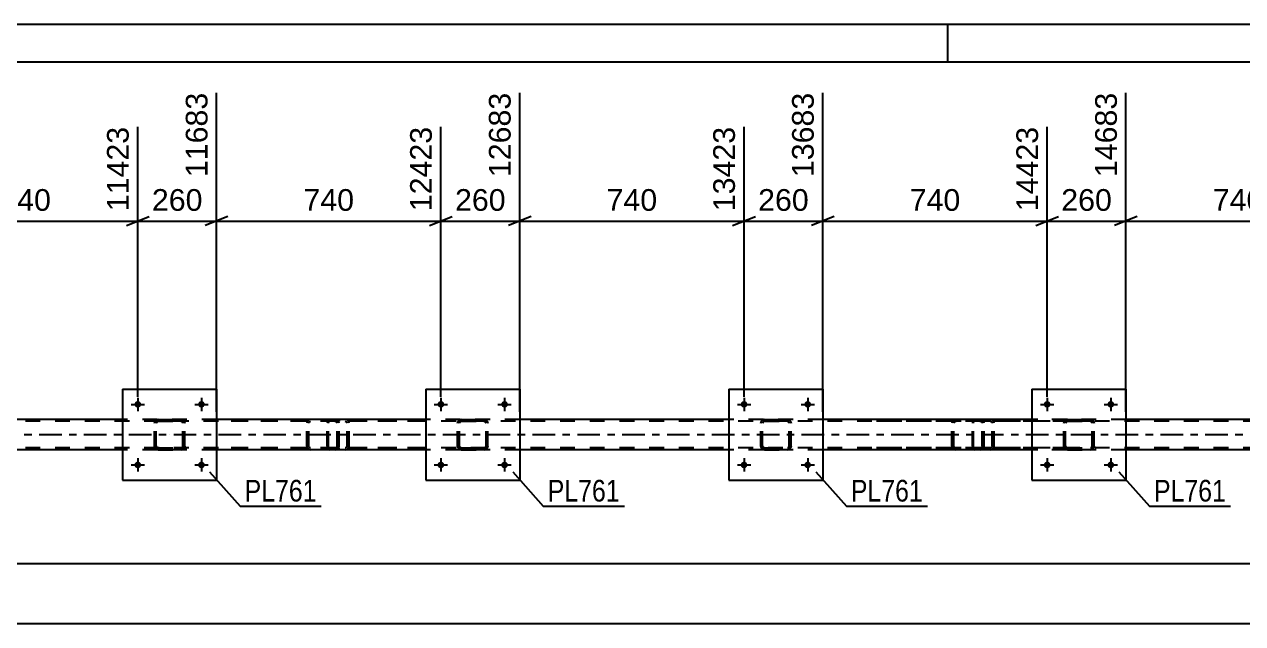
# Model space of a CAD drawing. Header units: millimetres. Extents: x 0 to 841, y 0 to 594.
# Drawn here: x 509.2 to 669.9, y 514.9 to 594 of the extents above; entities that cross this region are included whole.
import ezdxf

# ---------------------------------------------------------------- set-up
doc = ezdxf.new("R2010")
doc.units = ezdxf.units.MM
doc.linetypes.add('DXK_LINE_DOT2', pattern=[3.9198, 1.9599, -1.9599])
doc.linetypes.add('DXK_LINE_DOT3', pattern=[5.9187, 2.979, -0.9799, 0.9799, -0.9799])
doc.styles.add('Arial', font='ARIAL.TTF', dxfattribs={"height": 0.2})
doc.styles.add('Arial Narrow', font='ARIALN.TTF', dxfattribs={"height": 0.2})

# ---------------------------------------------------------------- blocks, each defined once
blk = doc.blocks.new('Unknown-717034435-1133')
at = {"color": 5, "linetype": 'Continuous'}
for p, q in [((841, 594), (0, 594)), ((631, 589), (631, 594)), ((836, 589), (5, 589))]:
    blk.add_line(p, q, dxfattribs=at)
blk = doc.blocks.new('Bolt-717034435-5715 - 5585')
at = {"linetype": 'Continuous'}
for points in [[(604.56, 543.85, -1), (603.68, 543.85, -1)], [(612.96, 543.85, -1), (612.08, 543.85, -1)]]:
    blk.add_hatch(color=1, dxfattribs=at).paths.add_polyline_path(points)
at = {"color": 1, "linetype": 'Continuous'}
for p, q in [((603.24, 543.85), (605, 543.85)), ((604.12, 544.73), (604.12, 542.97)), ((611.64, 543.85), (613.4, 543.85)), ((612.52, 544.73), (612.52, 542.97))]:
    blk.add_line(p, q, dxfattribs=at)
blk = doc.blocks.new('Part-717034435-5625 - 5585')
at = {"color": 7, "linetype": 'DXK_LINE_DOT2'}
for p, q in [((646.61, 541.82), (646.8, 541.85)), ((646.8, 541.85), (646.61, 541.82)), ((646.8, 541.85), (649.84, 541.85)), ((646.8, 541.85), (646.8, 541.85)), ((646.8, 541.85), (649.84, 541.85)), ((649.84, 541.85), (649.84, 541.85)), ((649.84, 541.85), (650.02, 541.82)), ((650.02, 541.82), (649.84, 541.85)), ((646.32, 541.37), (646.35, 541.56)), ((646.35, 541.56), (646.32, 541.37)), ((646.32, 538.33), (646.32, 541.37)), ((646.58, 541.47), (646.56, 541.37)), ((646.56, 541.37), (646.58, 541.46)), ((646.56, 538.33), (646.56, 541.37)), ((646.58, 541.46), (646.63, 541.54)), ((646.63, 541.54), (646.58, 541.47)), ((646.71, 541.6), (646.63, 541.54)), ((646.63, 541.54), (646.71, 541.59)), ((646.71, 541.59), (646.8, 541.61)), ((646.8, 541.61), (646.71, 541.6)), ((646.8, 541.61), (649.84, 541.61)), ((646.8, 541.61), (646.8, 541.61)), ((649.84, 541.61), (646.8, 541.61)), ((649.84, 541.61), (649.84, 541.61)), ((649.84, 541.61), (649.93, 541.59)), ((649.93, 541.6), (649.84, 541.61)), ((650.01, 541.54), (649.93, 541.6)), ((649.93, 541.59), (650.01, 541.54)), ((650.01, 541.54), (650.06, 541.46)), ((650.06, 541.47), (650.01, 541.54)), ((650.08, 541.37), (650.06, 541.47)), ((650.06, 541.46), (650.08, 541.37)), ((650.08, 538.33), (650.08, 541.37)), ((650.28, 541.56), (650.32, 541.37)), ((650.32, 541.37), (650.28, 541.56)), ((650.32, 538.33), (650.32, 541.37)), ((646.35, 538.15), (646.32, 538.33)), ((646.32, 538.33), (646.35, 538.15)), ((646.58, 538.24), (646.56, 538.33)), ((646.56, 538.33), (646.58, 538.24)), ((646.63, 538.16), (646.58, 538.24)), ((646.58, 538.24), (646.63, 538.16)), ((646.8, 537.85), (646.61, 537.89)), ((646.61, 537.89), (646.8, 537.85)), ((646.71, 538.11), (646.63, 538.16)), ((646.63, 538.16), (646.71, 538.11)), ((646.8, 538.09), (646.71, 538.11)), ((646.71, 538.11), (646.8, 538.09)), ((646.8, 538.09), (649.84, 538.09)), ((646.8, 538.09), (646.8, 538.09)), ((646.8, 538.09), (649.84, 538.09)), ((646.8, 537.85), (649.84, 537.85)), ((646.8, 537.85), (646.8, 537.85)), ((646.8, 537.85), (649.84, 537.85)), ((649.93, 538.11), (649.84, 538.09)), ((649.84, 538.09), (649.93, 538.11)), ((649.84, 538.09), (649.84, 538.09)), ((650.02, 537.89), (649.84, 537.85)), ((649.84, 537.85), (650.02, 537.89)), ((649.84, 537.85), (649.84, 537.85)), ((650.01, 538.16), (649.93, 538.11)), ((649.93, 538.11), (650.01, 538.16)), ((650.06, 538.24), (650.01, 538.16)), ((650.01, 538.16), (650.06, 538.24)), ((650.08, 538.33), (650.06, 538.24)), ((650.06, 538.24), (650.08, 538.33)), ((650.32, 538.33), (650.28, 538.15)), ((650.28, 538.15), (650.32, 538.33))]:
    blk.add_line(p, q, dxfattribs=at)
at = {"color": 7, "linetype": 'DXK_LINE_DOT3'}
blk.add_line((648.32, 539.85), (648.32, 539.85), dxfattribs=at)
at = {"color": 7, "linetype": 'DXK_LINE_DOT2'}
for centre, start, end in [((646.8, 541.37), 112.5, 157.5), ((646.8, 541.37), 112.5, 157.5), ((649.84, 541.37), 22.5, 67.5), ((649.84, 541.37), 22.5, 67.5), ((646.8, 538.33), 202.5, 247.5), ((646.8, 538.33), 202.5, 247.5), ((649.84, 538.33), 292.5, 337.5), ((649.84, 538.33), 292.5, 337.5)]:
    blk.add_arc(centre, 0.48, start, end, dxfattribs=at)
blk = doc.blocks.new('Part-717034435-5609 - 5585')
at = {"color": 2, "linetype": 'Continuous'}
for p, q in [((522.12, 541.85), (494.52, 541.85)), ((562.12, 541.85), (534.52, 541.85)), ((602.12, 541.85), (574.52, 541.85)), ((642.12, 541.85), (614.52, 541.85)), ((682.12, 541.85), (654.52, 541.85)), ((522.12, 537.85), (494.52, 537.85)), ((562.12, 537.85), (534.52, 537.85)), ((602.12, 537.85), (574.52, 537.85)), ((642.12, 537.85), (614.52, 537.85)), ((682.12, 537.85), (654.52, 537.85))]:
    blk.add_line(p, q, dxfattribs=at)
at = {"color": 7, "linetype": 'DXK_LINE_DOT2'}
for p, q in [((534.52, 541.85), (522.12, 541.85)), ((574.52, 541.85), (562.12, 541.85)), ((614.52, 541.85), (602.12, 541.85)), ((654.52, 541.85), (642.12, 541.85)), ((742.52, 541.61), (67.2, 541.61)), ((742.52, 538.09), (67.2, 538.09)), ((534.52, 537.85), (522.12, 537.85)), ((574.52, 537.85), (562.12, 537.85)), ((614.52, 537.85), (602.12, 537.85)), ((654.52, 537.85), (642.12, 537.85))]:
    blk.add_line(p, q, dxfattribs=at)
at = {"color": 7, "linetype": 'DXK_LINE_DOT3'}
blk.add_line((67.2, 539.85), (742.52, 539.85), dxfattribs=at)
blk = doc.blocks.new('Part-717034435-5690 - 5585')
at = {"color": 2, "linetype": 'Continuous'}
for p, q in [((522.12, 545.85), (522.12, 533.85)), ((522.12, 545.85), (534.52, 545.85)), ((534.52, 545.85), (534.52, 533.85)), ((522.12, 533.85), (534.52, 533.85))]:
    blk.add_line(p, q, dxfattribs=at)
blk = doc.blocks.new('Part-717034435-5640 - 5585')
at = {"color": 2, "linetype": 'Continuous'}
for p, q in [((602.12, 545.85), (602.12, 533.85)), ((602.12, 545.85), (614.52, 545.85)), ((614.52, 545.85), (614.52, 533.85)), ((602.12, 533.85), (614.52, 533.85))]:
    blk.add_line(p, q, dxfattribs=at)
blk = doc.blocks.new('Part-717034435-5643 - 5585')
at = {"color": 7, "linetype": 'DXK_LINE_DOT2'}
for p, q in [((606.61, 541.82), (606.8, 541.85)), ((606.8, 541.85), (606.61, 541.82)), ((606.8, 541.85), (609.84, 541.85)), ((606.8, 541.85), (606.8, 541.85)), ((606.8, 541.85), (609.84, 541.85)), ((609.84, 541.85), (609.84, 541.85)), ((609.84, 541.85), (610.02, 541.82)), ((610.02, 541.82), (609.84, 541.85)), ((606.32, 541.37), (606.36, 541.56)), ((606.36, 541.56), (606.32, 541.37)), ((606.32, 538.33), (606.32, 541.37)), ((606.58, 541.47), (606.56, 541.37)), ((606.56, 541.37), (606.58, 541.46)), ((606.56, 538.33), (606.56, 541.37)), ((606.58, 541.46), (606.63, 541.54)), ((606.63, 541.54), (606.58, 541.47)), ((606.71, 541.6), (606.63, 541.54)), ((606.63, 541.54), (606.71, 541.59)), ((606.71, 541.59), (606.8, 541.61)), ((606.8, 541.61), (606.71, 541.6)), ((606.8, 541.61), (609.84, 541.61)), ((606.8, 541.61), (606.8, 541.61)), ((609.84, 541.61), (606.8, 541.61)), ((609.84, 541.61), (609.84, 541.61)), ((609.84, 541.61), (609.93, 541.59)), ((609.93, 541.6), (609.84, 541.61)), ((610.01, 541.54), (609.93, 541.6)), ((609.93, 541.59), (610.01, 541.54)), ((610.01, 541.54), (610.06, 541.46)), ((610.06, 541.47), (610.01, 541.54)), ((610.08, 541.37), (610.06, 541.47)), ((610.06, 541.46), (610.08, 541.37)), ((610.08, 538.33), (610.08, 541.37)), ((610.28, 541.56), (610.32, 541.37)), ((610.32, 541.37), (610.28, 541.56)), ((610.32, 538.33), (610.32, 541.37)), ((606.36, 538.15), (606.32, 538.33)), ((606.32, 538.33), (606.36, 538.15)), ((606.58, 538.24), (606.56, 538.33)), ((606.56, 538.33), (606.58, 538.24)), ((606.63, 538.16), (606.58, 538.24)), ((606.58, 538.24), (606.63, 538.16)), ((606.8, 537.85), (606.61, 537.89)), ((606.61, 537.89), (606.8, 537.85)), ((606.71, 538.11), (606.63, 538.16)), ((606.63, 538.16), (606.71, 538.11)), ((606.8, 538.09), (606.71, 538.11)), ((606.71, 538.11), (606.8, 538.09)), ((606.8, 538.09), (609.84, 538.09)), ((606.8, 538.09), (606.8, 538.09)), ((606.8, 538.09), (609.84, 538.09)), ((606.8, 537.85), (609.84, 537.85)), ((606.8, 537.85), (606.8, 537.85)), ((606.8, 537.85), (609.84, 537.85)), ((609.93, 538.11), (609.84, 538.09)), ((609.84, 538.09), (609.93, 538.11)), ((609.84, 538.09), (609.84, 538.09)), ((610.02, 537.89), (609.84, 537.85)), ((609.84, 537.85), (610.02, 537.89)), ((609.84, 537.85), (609.84, 537.85)), ((610.01, 538.16), (609.93, 538.11)), ((609.93, 538.11), (610.01, 538.16)), ((610.06, 538.24), (610.01, 538.16)), ((610.01, 538.16), (610.06, 538.24)), ((610.08, 538.33), (610.06, 538.24)), ((610.06, 538.24), (610.08, 538.33)), ((610.32, 538.33), (610.28, 538.15)), ((610.28, 538.15), (610.32, 538.33))]:
    blk.add_line(p, q, dxfattribs=at)
at = {"color": 7, "linetype": 'DXK_LINE_DOT3'}
blk.add_line((608.32, 539.85), (608.32, 539.85), dxfattribs=at)
at = {"color": 7, "linetype": 'DXK_LINE_DOT2'}
for centre, start, end in [((606.8, 541.37), 112.5, 157.5), ((606.8, 541.37), 112.5, 157.5), ((609.84, 541.37), 22.5, 67.5), ((609.84, 541.37), 22.5, 67.5), ((606.8, 538.33), 202.5, 247.5), ((606.8, 538.33), 202.5, 247.5), ((609.84, 538.33), 292.5, 337.5), ((609.84, 538.33), 292.5, 337.5)]:
    blk.add_arc(centre, 0.48, start, end, dxfattribs=at)
blk = doc.blocks.new('Bolt-717034435-5714 - 5585')
at = {"linetype": 'Continuous'}
for points in [[(604.56, 535.85, -1), (603.68, 535.85, -1)], [(612.96, 535.85, -1), (612.08, 535.85, -1)]]:
    blk.add_hatch(color=1, dxfattribs=at).paths.add_polyline_path(points)
at = {"color": 1, "linetype": 'Continuous'}
for p, q in [((603.24, 535.85), (605, 535.85)), ((604.12, 536.73), (604.12, 534.97)), ((611.64, 535.85), (613.4, 535.85)), ((612.52, 536.73), (612.52, 534.97))]:
    blk.add_line(p, q, dxfattribs=at)
blk = doc.blocks.new('Bolt-717034435-5658 - 5585')
at = {"linetype": 'Continuous'}
for points in [[(564.56, 535.85, -1), (563.68, 535.85, -1)], [(572.96, 535.85, -1), (572.08, 535.85, -1)]]:
    blk.add_hatch(color=1, dxfattribs=at).paths.add_polyline_path(points)
at = {"color": 1, "linetype": 'Continuous'}
for p, q in [((563.24, 535.85), (565, 535.85)), ((564.12, 536.73), (564.12, 534.97)), ((571.64, 535.85), (573.4, 535.85)), ((572.52, 536.73), (572.52, 534.97))]:
    blk.add_line(p, q, dxfattribs=at)
blk = doc.blocks.new('Bolt-717034435-5659 - 5585')
at = {"linetype": 'Continuous'}
for points in [[(564.56, 543.85, -1), (563.68, 543.85, -1)], [(572.96, 543.85, -1), (572.08, 543.85, -1)]]:
    blk.add_hatch(color=1, dxfattribs=at).paths.add_polyline_path(points)
at = {"color": 1, "linetype": 'Continuous'}
for p, q in [((563.24, 543.85), (565, 543.85)), ((564.12, 544.73), (564.12, 542.97)), ((571.64, 543.85), (573.4, 543.85)), ((572.52, 544.73), (572.52, 542.97))]:
    blk.add_line(p, q, dxfattribs=at)
blk = doc.blocks.new('Bolt-717034435-5660 - 5585')
at = {"linetype": 'Continuous'}
for points in [[(644.56, 535.85, -1), (643.68, 535.85, -1)], [(652.96, 535.85, -1), (652.08, 535.85, -1)]]:
    blk.add_hatch(color=1, dxfattribs=at).paths.add_polyline_path(points)
at = {"color": 1, "linetype": 'Continuous'}
for p, q in [((643.24, 535.85), (645, 535.85)), ((644.12, 536.73), (644.12, 534.97)), ((651.64, 535.85), (653.4, 535.85)), ((652.52, 536.73), (652.52, 534.97))]:
    blk.add_line(p, q, dxfattribs=at)
blk = doc.blocks.new('Bolt-717034435-5661 - 5585')
at = {"linetype": 'Continuous'}
for points in [[(644.56, 543.85, -1), (643.68, 543.85, -1)], [(652.96, 543.85, -1), (652.08, 543.85, -1)]]:
    blk.add_hatch(color=1, dxfattribs=at).paths.add_polyline_path(points)
at = {"color": 1, "linetype": 'Continuous'}
for p, q in [((643.24, 543.85), (645, 543.85)), ((644.12, 544.73), (644.12, 542.97)), ((651.64, 543.85), (653.4, 543.85)), ((652.52, 544.73), (652.52, 542.97))]:
    blk.add_line(p, q, dxfattribs=at)
blk = doc.blocks.new('Part-717034435-5726 - 5585')
at = {"color": 2, "linetype": 'Continuous'}
for p, q in [((642.12, 545.85), (642.12, 533.85)), ((642.12, 545.85), (654.52, 545.85)), ((654.52, 545.85), (654.52, 533.85)), ((642.12, 533.85), (654.52, 533.85))]:
    blk.add_line(p, q, dxfattribs=at)
blk = doc.blocks.new('Part-717034435-5787 - 5585')
at = {"color": 7, "linetype": 'DXK_LINE_DOT2'}
for p, q in [((566.62, 541.82), (566.8, 541.85)), ((566.8, 541.85), (566.62, 541.82)), ((566.8, 541.85), (569.84, 541.85)), ((566.8, 541.85), (566.8, 541.85)), ((566.8, 541.85), (569.84, 541.85)), ((569.84, 541.85), (569.84, 541.85)), ((569.84, 541.85), (570.02, 541.82)), ((570.02, 541.82), (569.84, 541.85)), ((566.32, 541.37), (566.36, 541.56)), ((566.36, 541.56), (566.32, 541.37)), ((566.32, 538.33), (566.32, 541.37)), ((566.58, 541.47), (566.56, 541.37)), ((566.56, 541.37), (566.58, 541.46)), ((566.56, 538.33), (566.56, 541.37)), ((566.58, 541.46), (566.63, 541.54)), ((566.63, 541.54), (566.58, 541.47)), ((566.71, 541.6), (566.63, 541.54)), ((566.63, 541.54), (566.71, 541.59)), ((566.71, 541.59), (566.8, 541.61)), ((566.8, 541.61), (566.71, 541.6)), ((566.8, 541.61), (569.84, 541.61)), ((566.8, 541.61), (566.8, 541.61)), ((569.84, 541.61), (566.8, 541.61)), ((569.84, 541.61), (569.84, 541.61)), ((569.84, 541.61), (569.93, 541.59)), ((569.93, 541.6), (569.84, 541.61)), ((570.01, 541.54), (569.93, 541.6)), ((569.93, 541.59), (570.01, 541.54)), ((570.01, 541.54), (570.06, 541.46)), ((570.06, 541.47), (570.01, 541.54)), ((570.08, 541.37), (570.06, 541.47)), ((570.06, 541.46), (570.08, 541.37)), ((570.08, 538.33), (570.08, 541.37)), ((570.28, 541.56), (570.32, 541.37)), ((570.32, 541.37), (570.28, 541.56)), ((570.32, 538.33), (570.32, 541.37)), ((566.36, 538.15), (566.32, 538.33)), ((566.32, 538.33), (566.36, 538.15)), ((566.58, 538.24), (566.56, 538.33)), ((566.56, 538.33), (566.58, 538.24)), ((566.63, 538.16), (566.58, 538.24)), ((566.58, 538.24), (566.63, 538.16)), ((566.8, 537.85), (566.62, 537.89)), ((566.62, 537.89), (566.8, 537.85)), ((566.71, 538.11), (566.63, 538.16)), ((566.63, 538.16), (566.71, 538.11)), ((566.8, 538.09), (566.71, 538.11)), ((566.71, 538.11), (566.8, 538.09)), ((566.8, 538.09), (569.84, 538.09)), ((566.8, 538.09), (566.8, 538.09)), ((566.8, 538.09), (569.84, 538.09)), ((566.8, 537.85), (569.84, 537.85)), ((566.8, 537.85), (566.8, 537.85)), ((566.8, 537.85), (569.84, 537.85)), ((569.93, 538.11), (569.84, 538.09)), ((569.84, 538.09), (569.93, 538.11)), ((569.84, 538.09), (569.84, 538.09)), ((570.02, 537.89), (569.84, 537.85)), ((569.84, 537.85), (570.02, 537.89)), ((569.84, 537.85), (569.84, 537.85)), ((570.01, 538.16), (569.93, 538.11)), ((569.93, 538.11), (570.01, 538.16)), ((570.06, 538.24), (570.01, 538.16)), ((570.01, 538.16), (570.06, 538.24)), ((570.08, 538.33), (570.06, 538.24)), ((570.06, 538.24), (570.08, 538.33)), ((570.32, 538.33), (570.28, 538.15)), ((570.28, 538.15), (570.32, 538.33))]:
    blk.add_line(p, q, dxfattribs=at)
at = {"color": 7, "linetype": 'DXK_LINE_DOT3'}
blk.add_line((568.32, 539.85), (568.32, 539.85), dxfattribs=at)
at = {"color": 7, "linetype": 'DXK_LINE_DOT2'}
for centre, start, end in [((566.8, 541.37), 112.5, 157.5), ((566.8, 541.37), 112.5, 157.5), ((569.84, 541.37), 22.5, 67.5), ((569.84, 541.37), 22.5, 67.5), ((566.8, 538.33), 202.5, 247.5), ((566.8, 538.33), 202.5, 247.5), ((569.84, 538.33), 292.5, 337.5), ((569.84, 538.33), 292.5, 337.5)]:
    blk.add_arc(centre, 0.48, start, end, dxfattribs=at)
blk = doc.blocks.new('Part-717034435-5792 - 5585')
at = {"color": 2, "linetype": 'Continuous'}
for p, q in [((562.12, 545.85), (562.12, 533.85)), ((562.12, 545.85), (574.52, 545.85)), ((574.52, 545.85), (574.52, 533.85)), ((562.12, 533.85), (574.52, 533.85))]:
    blk.add_line(p, q, dxfattribs=at)
blk = doc.blocks.new('Part-717034435-5795 - 5585')
at = {"color": 7, "linetype": 'DXK_LINE_DOT2'}
for p, q in [((526.62, 541.82), (526.8, 541.85)), ((526.8, 541.85), (526.62, 541.82)), ((526.8, 541.85), (529.84, 541.85)), ((526.8, 541.85), (526.8, 541.85)), ((526.8, 541.85), (529.84, 541.85)), ((529.84, 541.85), (529.84, 541.85)), ((529.84, 541.85), (530.02, 541.82)), ((530.02, 541.82), (529.84, 541.85)), ((526.32, 541.37), (526.36, 541.56)), ((526.36, 541.56), (526.32, 541.37)), ((526.32, 538.33), (526.32, 541.37)), ((526.58, 541.47), (526.56, 541.37)), ((526.56, 541.37), (526.58, 541.46)), ((526.56, 538.33), (526.56, 541.37)), ((526.58, 541.46), (526.63, 541.54)), ((526.63, 541.54), (526.58, 541.47)), ((526.71, 541.6), (526.63, 541.54)), ((526.63, 541.54), (526.71, 541.59)), ((526.71, 541.59), (526.8, 541.61)), ((526.8, 541.61), (526.71, 541.6)), ((526.8, 541.61), (529.84, 541.61)), ((526.8, 541.61), (526.8, 541.61)), ((529.84, 541.61), (526.8, 541.61)), ((529.84, 541.61), (529.84, 541.61)), ((529.84, 541.61), (529.93, 541.59)), ((529.93, 541.6), (529.84, 541.61)), ((530.01, 541.54), (529.93, 541.6)), ((529.93, 541.59), (530.01, 541.54)), ((530.01, 541.54), (530.06, 541.46)), ((530.06, 541.47), (530.01, 541.54)), ((530.08, 541.37), (530.06, 541.47)), ((530.06, 541.46), (530.08, 541.37)), ((530.08, 538.33), (530.08, 541.37)), ((530.28, 541.56), (530.32, 541.37)), ((530.32, 541.37), (530.28, 541.56)), ((530.32, 538.33), (530.32, 541.37)), ((526.36, 538.15), (526.32, 538.33)), ((526.32, 538.33), (526.36, 538.15)), ((526.58, 538.24), (526.56, 538.33)), ((526.56, 538.33), (526.58, 538.24)), ((526.63, 538.16), (526.58, 538.24)), ((526.58, 538.24), (526.63, 538.16)), ((526.8, 537.85), (526.62, 537.89)), ((526.62, 537.89), (526.8, 537.85)), ((526.71, 538.11), (526.63, 538.16)), ((526.63, 538.16), (526.71, 538.11)), ((526.8, 538.09), (526.71, 538.11)), ((526.71, 538.11), (526.8, 538.09)), ((526.8, 538.09), (529.84, 538.09)), ((526.8, 538.09), (526.8, 538.09)), ((526.8, 538.09), (529.84, 538.09)), ((526.8, 537.85), (529.84, 537.85)), ((526.8, 537.85), (526.8, 537.85)), ((526.8, 537.85), (529.84, 537.85)), ((529.93, 538.11), (529.84, 538.09)), ((529.84, 538.09), (529.93, 538.11)), ((529.84, 538.09), (529.84, 538.09)), ((530.02, 537.89), (529.84, 537.85)), ((529.84, 537.85), (530.02, 537.89)), ((529.84, 537.85), (529.84, 537.85)), ((530.01, 538.16), (529.93, 538.11)), ((529.93, 538.11), (530.01, 538.16)), ((530.06, 538.24), (530.01, 538.16)), ((530.01, 538.16), (530.06, 538.24)), ((530.08, 538.33), (530.06, 538.24)), ((530.06, 538.24), (530.08, 538.33)), ((530.32, 538.33), (530.28, 538.15)), ((530.28, 538.15), (530.32, 538.33))]:
    blk.add_line(p, q, dxfattribs=at)
at = {"color": 7, "linetype": 'DXK_LINE_DOT3'}
blk.add_line((528.32, 539.85), (528.32, 539.85), dxfattribs=at)
at = {"color": 7, "linetype": 'DXK_LINE_DOT2'}
for centre, start, end in [((526.8, 541.37), 112.5, 157.5), ((526.8, 541.37), 112.5, 157.5), ((529.84, 541.37), 22.5, 67.5), ((529.84, 541.37), 22.5, 67.5), ((526.8, 538.33), 202.5, 247.5), ((526.8, 538.33), 202.5, 247.5), ((529.84, 538.33), 292.5, 337.5), ((529.84, 538.33), 292.5, 337.5)]:
    blk.add_arc(centre, 0.48, start, end, dxfattribs=at)
blk = doc.blocks.new('Part-717034435-5827 - 5585')
at = {"color": 7, "linetype": 'DXK_LINE_DOT2'}
for p, q in [((549.3, 541.82), (549.21, 541.71)), ((549.4, 541.85), (549.3, 541.82)), ((561.68, 541.85), (549.4, 541.85)), ((550.68, 541.85), (550.68, 541.61)), ((551.69, 541.82), (551.49, 541.85)), ((549.15, 541.56), (549.13, 541.37)), ((549.13, 538.33), (549.13, 541.37)), ((549.21, 541.71), (549.15, 541.56)), ((549.27, 541.37), (549.28, 541.47)), ((549.27, 538.33), (549.27, 541.37)), ((549.28, 541.47), (549.31, 541.54)), ((549.31, 541.54), (549.35, 541.6)), ((549.35, 541.6), (549.4, 541.61)), ((561.68, 541.61), (549.4, 541.61)), ((551.49, 541.61), (551.59, 541.6)), ((551.59, 541.6), (551.67, 541.54)), ((551.67, 541.54), (551.72, 541.47)), ((551.72, 541.47), (551.74, 541.37)), ((551.74, 538.33), (551.74, 541.37)), ((551.96, 541.54), (551.96, 541.56)), ((552, 541.37), (551.96, 541.54)), ((552, 538.33), (552, 541.37)), ((549.13, 538.33), (549.15, 538.15)), ((549.15, 538.15), (549.21, 537.99)), ((549.21, 537.99), (549.3, 537.89)), ((549.28, 538.24), (549.27, 538.33)), ((549.31, 538.16), (549.28, 538.24)), ((549.3, 537.89), (549.4, 537.85)), ((549.35, 538.11), (549.31, 538.16)), ((549.4, 538.09), (549.35, 538.11)), ((561.68, 538.09), (549.4, 538.09)), ((561.68, 537.85), (549.4, 537.85)), ((550.68, 537.85), (550.68, 538.09)), ((551.59, 538.11), (551.49, 538.09)), ((551.49, 537.85), (551.69, 537.89)), ((551.67, 538.16), (551.59, 538.11)), ((551.72, 538.24), (551.67, 538.16)), ((551.74, 538.33), (551.72, 538.24)), ((551.96, 538.15), (552, 538.33))]:
    blk.add_line(p, q, dxfattribs=at)
for centre, start, end in [((551.51, 541.36), 23.8494, 68.8059), ((551.51, 538.35), 291.1941, 336.1506)]:
    blk.add_arc(centre, 0.492, start, end, dxfattribs=at)
blk = doc.blocks.new('Part-717034435-5831 - 5585')
at = {"color": 7, "linetype": 'DXK_LINE_DOT2'}
for p, q in [((550.17, 541.85), (535.03, 541.85)), ((546.93, 541.85), (546.74, 541.82)), ((550.36, 541.82), (550.17, 541.85)), ((550.17, 541.61), (535.03, 541.61)), ((546.46, 541.54), (546.42, 541.37)), ((546.42, 538.33), (546.42, 541.37)), ((546.46, 541.56), (546.46, 541.54)), ((546.68, 541.37), (546.7, 541.47)), ((546.68, 538.33), (546.68, 541.37)), ((546.7, 541.47), (546.75, 541.54)), ((546.75, 541.54), (546.83, 541.6)), ((546.83, 541.6), (546.93, 541.61)), ((550.17, 541.61), (550.26, 541.6)), ((550.26, 541.6), (550.35, 541.54)), ((550.35, 541.54), (550.4, 541.47)), ((550.4, 541.47), (550.42, 541.37)), ((550.42, 538.33), (550.42, 541.37)), ((550.64, 541.54), (550.64, 541.56)), ((550.68, 541.37), (550.64, 541.54)), ((550.68, 538.33), (550.68, 541.37)), ((550.17, 538.09), (535.03, 538.09)), ((550.17, 537.85), (535.03, 537.85)), ((546.42, 538.33), (546.46, 538.15)), ((546.7, 538.24), (546.68, 538.33)), ((546.75, 538.16), (546.7, 538.24)), ((546.74, 537.89), (546.93, 537.85)), ((546.83, 538.11), (546.75, 538.16)), ((546.93, 538.09), (546.83, 538.11)), ((550.26, 538.11), (550.17, 538.09)), ((550.17, 537.85), (550.36, 537.89)), ((550.35, 538.16), (550.26, 538.11)), ((550.4, 538.24), (550.35, 538.16)), ((550.42, 538.33), (550.4, 538.24)), ((550.64, 538.15), (550.68, 538.33))]:
    blk.add_line(p, q, dxfattribs=at)
for centre, start, end in [((546.91, 541.35), 110.7583, 155.68), ((550.19, 541.35), 24.32, 69.2417), ((546.91, 538.35), 204.32, 249.2417), ((550.19, 538.35), 290.7583, 335.68)]:
    blk.add_arc(centre, 0.496, start, end, dxfattribs=at)
blk = doc.blocks.new('Part-717034435-5832 - 5585')
at = {"color": 7, "linetype": 'DXK_LINE_DOT2'}
for p, q in [((635.3, 541.85), (620.17, 541.85)), ((632.07, 541.85), (631.87, 541.82)), ((635.5, 541.82), (635.3, 541.85)), ((635.3, 541.61), (620.17, 541.61)), ((631.59, 541.54), (631.55, 541.37)), ((631.55, 538.33), (631.55, 541.37)), ((631.59, 541.56), (631.59, 541.54)), ((631.81, 541.37), (631.83, 541.47)), ((631.81, 538.33), (631.81, 541.37)), ((631.83, 541.47), (631.89, 541.54)), ((631.89, 541.54), (631.97, 541.6)), ((631.97, 541.6), (632.07, 541.61)), ((635.3, 541.61), (635.4, 541.6)), ((635.4, 541.6), (635.48, 541.54)), ((635.48, 541.54), (635.54, 541.47)), ((635.54, 541.47), (635.56, 541.37)), ((635.56, 538.33), (635.56, 541.37)), ((635.78, 541.54), (635.77, 541.56)), ((635.81, 541.37), (635.78, 541.54)), ((635.81, 538.33), (635.81, 541.37)), ((635.3, 538.09), (620.17, 538.09)), ((635.3, 537.85), (620.17, 537.85)), ((631.55, 538.33), (631.59, 538.15)), ((631.83, 538.24), (631.81, 538.33)), ((631.89, 538.16), (631.83, 538.24)), ((631.87, 537.89), (632.07, 537.85)), ((631.97, 538.11), (631.89, 538.16)), ((632.07, 538.09), (631.97, 538.11)), ((635.4, 538.11), (635.3, 538.09)), ((635.3, 537.85), (635.5, 537.89)), ((635.48, 538.16), (635.4, 538.11)), ((635.54, 538.24), (635.48, 538.16)), ((635.56, 538.33), (635.54, 538.24)), ((635.77, 538.15), (635.81, 538.33))]:
    blk.add_line(p, q, dxfattribs=at)
for centre, start, end in [((632.05, 541.35), 110.7583, 155.68), ((635.32, 541.35), 24.32, 69.2417), ((632.05, 538.35), 204.32, 249.2417), ((635.32, 538.35), 290.7583, 335.68)]:
    blk.add_arc(centre, 0.496, start, end, dxfattribs=at)
blk = doc.blocks.new('Part-717034435-5834 - 5585')
at = {"color": 7, "linetype": 'DXK_LINE_DOT2'}
for p, q in [((634.43, 541.82), (634.34, 541.71)), ((634.54, 541.85), (634.43, 541.82)), ((646.82, 541.85), (634.54, 541.85)), ((635.81, 541.85), (635.81, 541.61)), ((636.82, 541.82), (636.63, 541.85)), ((634.29, 541.56), (634.26, 541.37)), ((634.26, 538.33), (634.26, 541.37)), ((634.34, 541.71), (634.29, 541.56)), ((634.4, 541.37), (634.41, 541.47)), ((634.4, 538.33), (634.4, 541.37)), ((634.41, 541.47), (634.44, 541.54)), ((634.44, 541.54), (634.48, 541.6)), ((634.48, 541.6), (634.54, 541.61)), ((646.82, 541.61), (634.54, 541.61)), ((636.63, 541.61), (636.72, 541.6)), ((636.72, 541.6), (636.8, 541.54)), ((636.8, 541.54), (636.86, 541.47)), ((636.86, 541.47), (636.88, 541.37)), ((636.88, 538.33), (636.88, 541.37)), ((637.09, 541.54), (637.09, 541.56)), ((637.13, 541.37), (637.09, 541.54)), ((637.13, 538.33), (637.13, 541.37)), ((634.26, 538.33), (634.29, 538.15)), ((634.29, 538.15), (634.34, 537.99)), ((634.34, 537.99), (634.43, 537.89)), ((634.41, 538.24), (634.4, 538.33)), ((634.44, 538.16), (634.41, 538.24)), ((634.43, 537.89), (634.54, 537.85)), ((634.48, 538.11), (634.44, 538.16)), ((634.54, 538.09), (634.48, 538.11)), ((646.82, 538.09), (634.54, 538.09)), ((646.82, 537.85), (634.54, 537.85)), ((635.81, 537.85), (635.81, 538.09)), ((636.72, 538.11), (636.63, 538.09)), ((636.63, 537.85), (636.82, 537.89)), ((636.8, 538.16), (636.72, 538.11)), ((636.86, 538.24), (636.8, 538.16)), ((636.88, 538.33), (636.86, 538.24)), ((637.09, 538.15), (637.13, 538.33))]:
    blk.add_line(p, q, dxfattribs=at)
for centre, start, end in [((636.64, 541.36), 23.8494, 68.8059), ((636.64, 538.35), 291.1941, 336.1506)]:
    blk.add_arc(centre, 0.492, start, end, dxfattribs=at)
blk = doc.blocks.new('Bolt-717034435-5881 - 5585')
at = {"linetype": 'Continuous'}
for points in [[(524.56, 535.85, -1), (523.68, 535.85, -1)], [(532.96, 535.85, -1), (532.08, 535.85, -1)]]:
    blk.add_hatch(color=1, dxfattribs=at).paths.add_polyline_path(points)
at = {"color": 1, "linetype": 'Continuous'}
for p, q in [((523.24, 535.85), (525, 535.85)), ((524.12, 536.73), (524.12, 534.97)), ((531.64, 535.85), (533.4, 535.85)), ((532.52, 536.73), (532.52, 534.97))]:
    blk.add_line(p, q, dxfattribs=at)
blk = doc.blocks.new('Bolt-717034435-5882 - 5585')
at = {"linetype": 'Continuous'}
for points in [[(524.56, 543.85, -1), (523.68, 543.85, -1)], [(532.96, 543.85, -1), (532.08, 543.85, -1)]]:
    blk.add_hatch(color=1, dxfattribs=at).paths.add_polyline_path(points)
at = {"color": 1, "linetype": 'Continuous'}
for p, q in [((523.24, 543.85), (525, 543.85)), ((524.12, 544.73), (524.12, 542.97)), ((531.64, 543.85), (533.4, 543.85)), ((532.52, 544.73), (532.52, 542.97))]:
    blk.add_line(p, q, dxfattribs=at)
blk = doc.blocks.new('StraightDimension-717034435-16202 - 5585')
at = {"color": 7, "linetype": 'Continuous'}
for p, q in [((614.52, 542.85), (614.52, 584.96)), ((644.12, 544.85), (644.12, 580.46)), ((616.02, 568.64), (613.02, 567.44)), ((614.52, 568.04), (644.12, 568.04)), ((642.62, 567.44), (645.62, 568.64))]:
    blk.add_line(p, q, dxfattribs=at)
at = {"color": 0, "linetype": 'Continuous'}
blk.add_wipeout([(643.52, 581.06), (639.32, 581.06), (639.32, 568.74), (643.52, 568.74)], dxfattribs=at)
at = {"color": 0}
blk.add_wipeout([(633.25, 568.79), (633.25, 572.99), (625.38, 572.99), (625.38, 568.79)], dxfattribs=at)
at = {"color": 3, "linetype": 'Continuous', "style": 'Arial'}
blk.add_text('14423', height=2.865, rotation=90.0002, dxfattribs=at).set_placement((642.92, 569.34))
at = {"color": 3, "style": 'Arial'}
blk.add_text('740', height=2.865, dxfattribs=at).set_placement((625.98, 569.39))
blk = doc.blocks.new('StraightDimension-717034435-16203 - 5585')
at = {"color": 7, "linetype": 'Continuous'}
for p, q in [((614.52, 542.85), (614.52, 584.96)), ((604.12, 544.85), (604.12, 580.46)), ((602.62, 567.44), (605.62, 568.64)), ((604.12, 568.04), (614.52, 568.04)), ((616.02, 568.64), (613.02, 567.44))]:
    blk.add_line(p, q, dxfattribs=at)
at = {"color": 0}
blk.add_wipeout([(613.25, 568.79), (613.25, 572.99), (605.38, 572.99), (605.38, 568.79)], dxfattribs=at)
at = {"color": 3, "style": 'Arial'}
blk.add_text('260', height=2.865, dxfattribs=at).set_placement((605.98, 569.39))
at = {"color": 0, "linetype": 'Continuous'}
blk.add_wipeout([(613.92, 585.56), (609.72, 585.56), (609.72, 573.24), (613.92, 573.24)], dxfattribs=at)
at = {"color": 3, "linetype": 'Continuous', "style": 'Arial'}
blk.add_text('13683', height=2.865, rotation=90.0002, dxfattribs=at).set_placement((613.32, 573.84))
blk = doc.blocks.new('StraightDimension-717034435-5955 - 5585')
at = {"color": 7, "linetype": 'Continuous'}
blk.add_line((67.2, 522.83), (776.37, 522.83), dxfattribs=at)
blk = doc.blocks.new('StraightDimension-717034435-5976 - 5585')
at = {"color": 7, "linetype": 'Continuous'}
blk.add_line((66.56, 514.91), (776.37, 514.91), dxfattribs=at)
blk = doc.blocks.new('StraightDimension-717034435-16208 - 5585')
at = {"color": 7, "linetype": 'Continuous'}
for p, q in [((494.52, 542.85), (494.52, 584.96)), ((524.12, 544.85), (524.12, 580.46)), ((496.02, 568.64), (493.02, 567.44)), ((494.52, 568.04), (524.12, 568.04)), ((522.62, 567.44), (525.62, 568.64))]:
    blk.add_line(p, q, dxfattribs=at)
at = {"color": 0, "linetype": 'Continuous'}
blk.add_wipeout([(523.52, 581.06), (519.32, 581.06), (519.32, 568.74), (523.52, 568.74)], dxfattribs=at)
at = {"color": 0}
blk.add_wipeout([(513.26, 568.79), (513.26, 572.99), (505.38, 572.99), (505.38, 568.79)], dxfattribs=at)
at = {"color": 3, "linetype": 'Continuous', "style": 'Arial'}
blk.add_text('11423', height=2.865, rotation=90.0002, dxfattribs=at).set_placement((522.92, 569.34))
at = {"color": 3, "style": 'Arial'}
blk.add_text('740', height=2.865, dxfattribs=at).set_placement((505.98, 569.39))
blk = doc.blocks.new('StraightDimension-717034435-16201 - 5585')
at = {"color": 7, "linetype": 'Continuous'}
for p, q in [((654.52, 542.85), (654.52, 584.96)), ((644.12, 544.85), (644.12, 580.46)), ((642.62, 567.44), (645.62, 568.64)), ((644.12, 568.04), (654.52, 568.04)), ((656.02, 568.64), (653.02, 567.44))]:
    blk.add_line(p, q, dxfattribs=at)
at = {"color": 0}
blk.add_wipeout([(653.25, 568.79), (653.25, 572.99), (645.38, 572.99), (645.38, 568.79)], dxfattribs=at)
at = {"color": 3, "style": 'Arial'}
blk.add_text('260', height=2.865, dxfattribs=at).set_placement((645.98, 569.39))
at = {"color": 0, "linetype": 'Continuous'}
blk.add_wipeout([(653.92, 585.56), (649.72, 585.56), (649.72, 573.24), (653.92, 573.24)], dxfattribs=at)
at = {"color": 3, "linetype": 'Continuous', "style": 'Arial'}
blk.add_text('14683', height=2.865, rotation=90.0002, dxfattribs=at).set_placement((653.32, 573.84))
blk = doc.blocks.new('StraightDimension-717034435-16200 - 5585')
at = {"color": 7, "linetype": 'Continuous'}
for p, q in [((654.52, 542.85), (654.52, 584.96)), ((684.12, 544.85), (684.12, 580.46)), ((656.02, 568.64), (653.02, 567.44)), ((654.52, 568.04), (684.12, 568.04)), ((682.62, 567.44), (685.62, 568.64))]:
    blk.add_line(p, q, dxfattribs=at)
at = {"color": 0, "linetype": 'Continuous'}
blk.add_wipeout([(683.52, 581.06), (679.32, 581.06), (679.32, 568.74), (683.52, 568.74)], dxfattribs=at)
at = {"color": 0}
blk.add_wipeout([(673.25, 568.79), (673.25, 572.99), (665.38, 572.99), (665.38, 568.79)], dxfattribs=at)
at = {"color": 3, "linetype": 'Continuous', "style": 'Arial'}
blk.add_text('15423', height=2.865, rotation=90.0002, dxfattribs=at).set_placement((682.92, 569.34))
at = {"color": 3, "style": 'Arial'}
blk.add_text('740', height=2.865, dxfattribs=at).set_placement((665.98, 569.39))
blk = doc.blocks.new('StraightDimension-717034435-16204 - 5585')
at = {"color": 7, "linetype": 'Continuous'}
for p, q in [((574.52, 542.85), (574.52, 584.96)), ((604.12, 544.85), (604.12, 580.46)), ((576.02, 568.64), (573.02, 567.44)), ((574.52, 568.04), (604.12, 568.04)), ((602.62, 567.44), (605.62, 568.64))]:
    blk.add_line(p, q, dxfattribs=at)
at = {"color": 0, "linetype": 'Continuous'}
blk.add_wipeout([(603.52, 581.06), (599.32, 581.06), (599.32, 568.74), (603.52, 568.74)], dxfattribs=at)
at = {"color": 0}
blk.add_wipeout([(593.25, 568.79), (593.25, 572.99), (585.38, 572.99), (585.38, 568.79)], dxfattribs=at)
at = {"color": 3, "linetype": 'Continuous', "style": 'Arial'}
blk.add_text('13423', height=2.865, rotation=90.0002, dxfattribs=at).set_placement((602.92, 569.34))
at = {"color": 3, "style": 'Arial'}
blk.add_text('740', height=2.865, dxfattribs=at).set_placement((585.98, 569.39))
blk = doc.blocks.new('StraightDimension-717034435-16205 - 5585')
at = {"color": 7, "linetype": 'Continuous'}
for p, q in [((574.52, 542.85), (574.52, 584.96)), ((564.12, 544.85), (564.12, 580.46)), ((562.62, 567.44), (565.62, 568.64)), ((564.12, 568.04), (574.52, 568.04)), ((576.02, 568.64), (573.02, 567.44))]:
    blk.add_line(p, q, dxfattribs=at)
at = {"color": 0}
blk.add_wipeout([(573.26, 568.79), (573.26, 572.99), (565.38, 572.99), (565.38, 568.79)], dxfattribs=at)
at = {"color": 3, "style": 'Arial'}
blk.add_text('260', height=2.865, dxfattribs=at).set_placement((565.98, 569.39))
at = {"color": 0, "linetype": 'Continuous'}
blk.add_wipeout([(573.92, 585.56), (569.72, 585.56), (569.72, 573.24), (573.92, 573.24)], dxfattribs=at)
at = {"color": 3, "linetype": 'Continuous', "style": 'Arial'}
blk.add_text('12683', height=2.865, rotation=90.0002, dxfattribs=at).set_placement((573.32, 573.84))
blk = doc.blocks.new('StraightDimension-717034435-16206 - 5585')
at = {"color": 7, "linetype": 'Continuous'}
for p, q in [((534.52, 542.85), (534.52, 584.96)), ((564.12, 544.85), (564.12, 580.46)), ((536.02, 568.64), (533.02, 567.44)), ((534.52, 568.04), (564.12, 568.04)), ((562.62, 567.44), (565.62, 568.64))]:
    blk.add_line(p, q, dxfattribs=at)
at = {"color": 0, "linetype": 'Continuous'}
blk.add_wipeout([(563.52, 581.06), (559.32, 581.06), (559.32, 568.74), (563.52, 568.74)], dxfattribs=at)
at = {"color": 0}
blk.add_wipeout([(553.26, 568.79), (553.26, 572.99), (545.38, 572.99), (545.38, 568.79)], dxfattribs=at)
at = {"color": 3, "linetype": 'Continuous', "style": 'Arial'}
blk.add_text('12423', height=2.865, rotation=90.0002, dxfattribs=at).set_placement((562.92, 569.34))
at = {"color": 3, "style": 'Arial'}
blk.add_text('740', height=2.865, dxfattribs=at).set_placement((545.98, 569.39))
blk = doc.blocks.new('StraightDimension-717034435-16207 - 5585')
at = {"color": 7, "linetype": 'Continuous'}
for p, q in [((534.52, 542.85), (534.52, 584.96)), ((524.12, 544.85), (524.12, 580.46)), ((522.62, 567.44), (525.62, 568.64)), ((524.12, 568.04), (534.52, 568.04)), ((536.02, 568.64), (533.02, 567.44))]:
    blk.add_line(p, q, dxfattribs=at)
at = {"color": 0}
blk.add_wipeout([(533.26, 568.79), (533.26, 572.99), (525.38, 572.99), (525.38, 568.79)], dxfattribs=at)
at = {"color": 3, "style": 'Arial'}
blk.add_text('260', height=2.865, dxfattribs=at).set_placement((525.98, 569.39))
at = {"color": 0, "linetype": 'Continuous'}
blk.add_wipeout([(533.92, 585.56), (529.72, 585.56), (529.72, 573.24), (533.92, 573.24)], dxfattribs=at)
at = {"color": 3, "linetype": 'Continuous', "style": 'Arial'}
blk.add_text('11683', height=2.865, rotation=90.0002, dxfattribs=at).set_placement((533.32, 573.84))
blk = doc.blocks.new('Mark-717034435-5636 - 5585')
at = {"color": 0}
blk.add_wipeout([(627.73, 531.02), (627.73, 534.02), (618.22, 534.02), (618.22, 531.02)], dxfattribs=at)
blk.add_wipeout([(627.73, 531.02), (627.73, 534.02), (618.22, 534.02), (618.22, 531.02)], dxfattribs=at)
at = {"color": 30, "linetype": 'Continuous'}
for p, q in [((613.59, 534.95), (617.62, 530.42)), ((617.62, 530.42), (628.33, 530.42))]:
    blk.add_line(p, q, dxfattribs=at)
at = {"color": 3, "style": 'Arial Narrow'}
blk.add_text('PL761', height=2.863, dxfattribs=at).set_placement((618.22, 531.02))
blk = doc.blocks.new('Mark-717034435-5722 - 5585')
at = {"color": 0}
blk.add_wipeout([(667.73, 531.02), (667.73, 534.02), (658.22, 534.02), (658.22, 531.02)], dxfattribs=at)
blk.add_wipeout([(667.73, 531.02), (667.73, 534.02), (658.22, 534.02), (658.22, 531.02)], dxfattribs=at)
at = {"color": 30, "linetype": 'Continuous'}
for p, q in [((653.59, 534.95), (657.62, 530.42)), ((657.62, 530.42), (668.33, 530.42))]:
    blk.add_line(p, q, dxfattribs=at)
at = {"color": 3, "style": 'Arial Narrow'}
blk.add_text('PL761', height=2.863, dxfattribs=at).set_placement((658.22, 531.02))
blk = doc.blocks.new('Mark-717034435-5686 - 5585')
at = {"color": 0}
blk.add_wipeout([(547.73, 531.02), (547.73, 534.02), (538.22, 534.02), (538.22, 531.02)], dxfattribs=at)
blk.add_wipeout([(547.73, 531.02), (547.73, 534.02), (538.22, 534.02), (538.22, 531.02)], dxfattribs=at)
at = {"color": 30, "linetype": 'Continuous'}
for p, q in [((533.59, 534.95), (537.62, 530.42)), ((537.62, 530.42), (548.33, 530.42))]:
    blk.add_line(p, q, dxfattribs=at)
at = {"color": 3, "style": 'Arial Narrow'}
blk.add_text('PL761', height=2.863, dxfattribs=at).set_placement((538.22, 531.02))
blk = doc.blocks.new('Mark-717034435-5788 - 5585')
at = {"color": 0}
blk.add_wipeout([(587.73, 531.02), (587.73, 534.02), (578.22, 534.02), (578.22, 531.02)], dxfattribs=at)
blk.add_wipeout([(587.73, 531.02), (587.73, 534.02), (578.22, 534.02), (578.22, 531.02)], dxfattribs=at)
at = {"color": 30, "linetype": 'Continuous'}
for p, q in [((573.59, 534.95), (577.62, 530.42)), ((577.62, 530.42), (588.33, 530.42))]:
    blk.add_line(p, q, dxfattribs=at)
at = {"color": 3, "style": 'Arial Narrow'}
blk.add_text('PL761', height=2.863, dxfattribs=at).set_placement((578.22, 531.02))

msp = doc.modelspace()

# ---------------------------------------------------------------- block references
for name in ['Unknown-717034435-1133', 'Part-717034435-5690 - 5585', 'Part-717034435-5792 - 5585', 'Part-717034435-5640 - 5585', 'Part-717034435-5726 - 5585', 'Part-717034435-5609 - 5585', 'Bolt-717034435-5882 - 5585', 'Bolt-717034435-5659 - 5585', 'Bolt-717034435-5715 - 5585', 'Bolt-717034435-5661 - 5585', 'Part-717034435-5795 - 5585', 'Part-717034435-5831 - 5585', 'Part-717034435-5827 - 5585', 'Part-717034435-5787 - 5585', 'Part-717034435-5643 - 5585', 'Part-717034435-5832 - 5585', 'Part-717034435-5834 - 5585', 'Part-717034435-5625 - 5585', 'Bolt-717034435-5881 - 5585', 'Bolt-717034435-5658 - 5585', 'Bolt-717034435-5714 - 5585', 'Bolt-717034435-5660 - 5585']:
    msp.add_blockref(name, (0, 0))

# ---------------------------------------------------------------- next in the draw order: block references
for name in ['StraightDimension-717034435-16208 - 5585', 'StraightDimension-717034435-16202 - 5585', 'StraightDimension-717034435-5955 - 5585']:
    msp.add_blockref(name, (0, 0))

# ---------------------------------------------------------------- next in the draw order: block references
for name in ['StraightDimension-717034435-16203 - 5585', 'StraightDimension-717034435-16201 - 5585', 'StraightDimension-717034435-5976 - 5585']:
    msp.add_blockref(name, (0, 0))

# ---------------------------------------------------------------- next in the draw order: block references
for name in ['StraightDimension-717034435-16204 - 5585', 'StraightDimension-717034435-16200 - 5585', 'Mark-717034435-5686 - 5585', 'Mark-717034435-5788 - 5585', 'Mark-717034435-5636 - 5585', 'Mark-717034435-5722 - 5585']:
    msp.add_blockref(name, (0, 0))

# ---------------------------------------------------------------- next in the draw order: block references
msp.add_blockref('StraightDimension-717034435-16205 - 5585', (0, 0))

# ---------------------------------------------------------------- next in the draw order: block references
msp.add_blockref('StraightDimension-717034435-16206 - 5585', (0, 0))

# ---------------------------------------------------------------- next in the draw order: block references
msp.add_blockref('StraightDimension-717034435-16207 - 5585', (0, 0))

doc.saveas('drawing.dxf')
